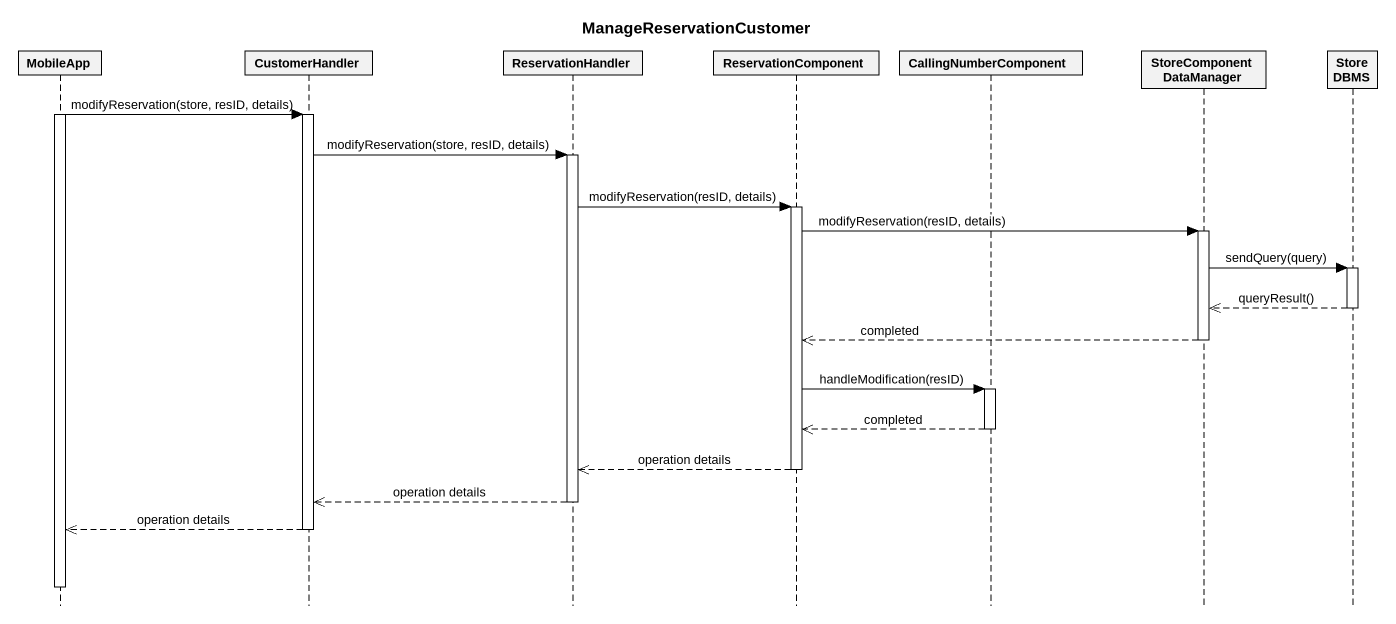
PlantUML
@startuml
title ManageReservationCustomer
hide footbox
participant MobileApp
participant CustomerHandler
participant ReservationHandler
participant ReservationComponent
participant CallingNumberComponent
participant "StoreComponent DataManager" as StoreComponent_DataManager
participant "Store DBMS" as Store_DBMS

activate MobileApp
MobileApp -> CustomerHandler : modifyReservation(store, resID, details)
activate CustomerHandler
CustomerHandler -> ReservationHandler : modifyReservation(store, resID, details)
activate ReservationHandler
ReservationHandler -> ReservationComponent : modifyReservation(resID, details)
activate ReservationComponent
ReservationComponent -> StoreComponent_DataManager : modifyReservation(resID, details)
activate StoreComponent_DataManager
StoreComponent_DataManager -> Store_DBMS : sendQuery(query)
activate Store_DBMS
Store_DBMS -->> StoreComponent_DataManager : queryResult()
deactivate Store_DBMS
StoreComponent_DataManager -->> ReservationComponent : completed
deactivate StoreComponent_DataManager
ReservationComponent -> CallingNumberComponent : handleModification(resID)
activate CallingNumberComponent
CallingNumberComponent -->> ReservationComponent : completed
deactivate CallingNumberComponent
ReservationComponent -->> ReservationHandler : operation details
deactivate ReservationComponent
ReservationHandler -->> CustomerHandler : operation details
deactivate ReservationHandler
CustomerHandler -->> MobileApp : operation details
deactivate CustomerHandler
deactivate MobileApp
@enduml
